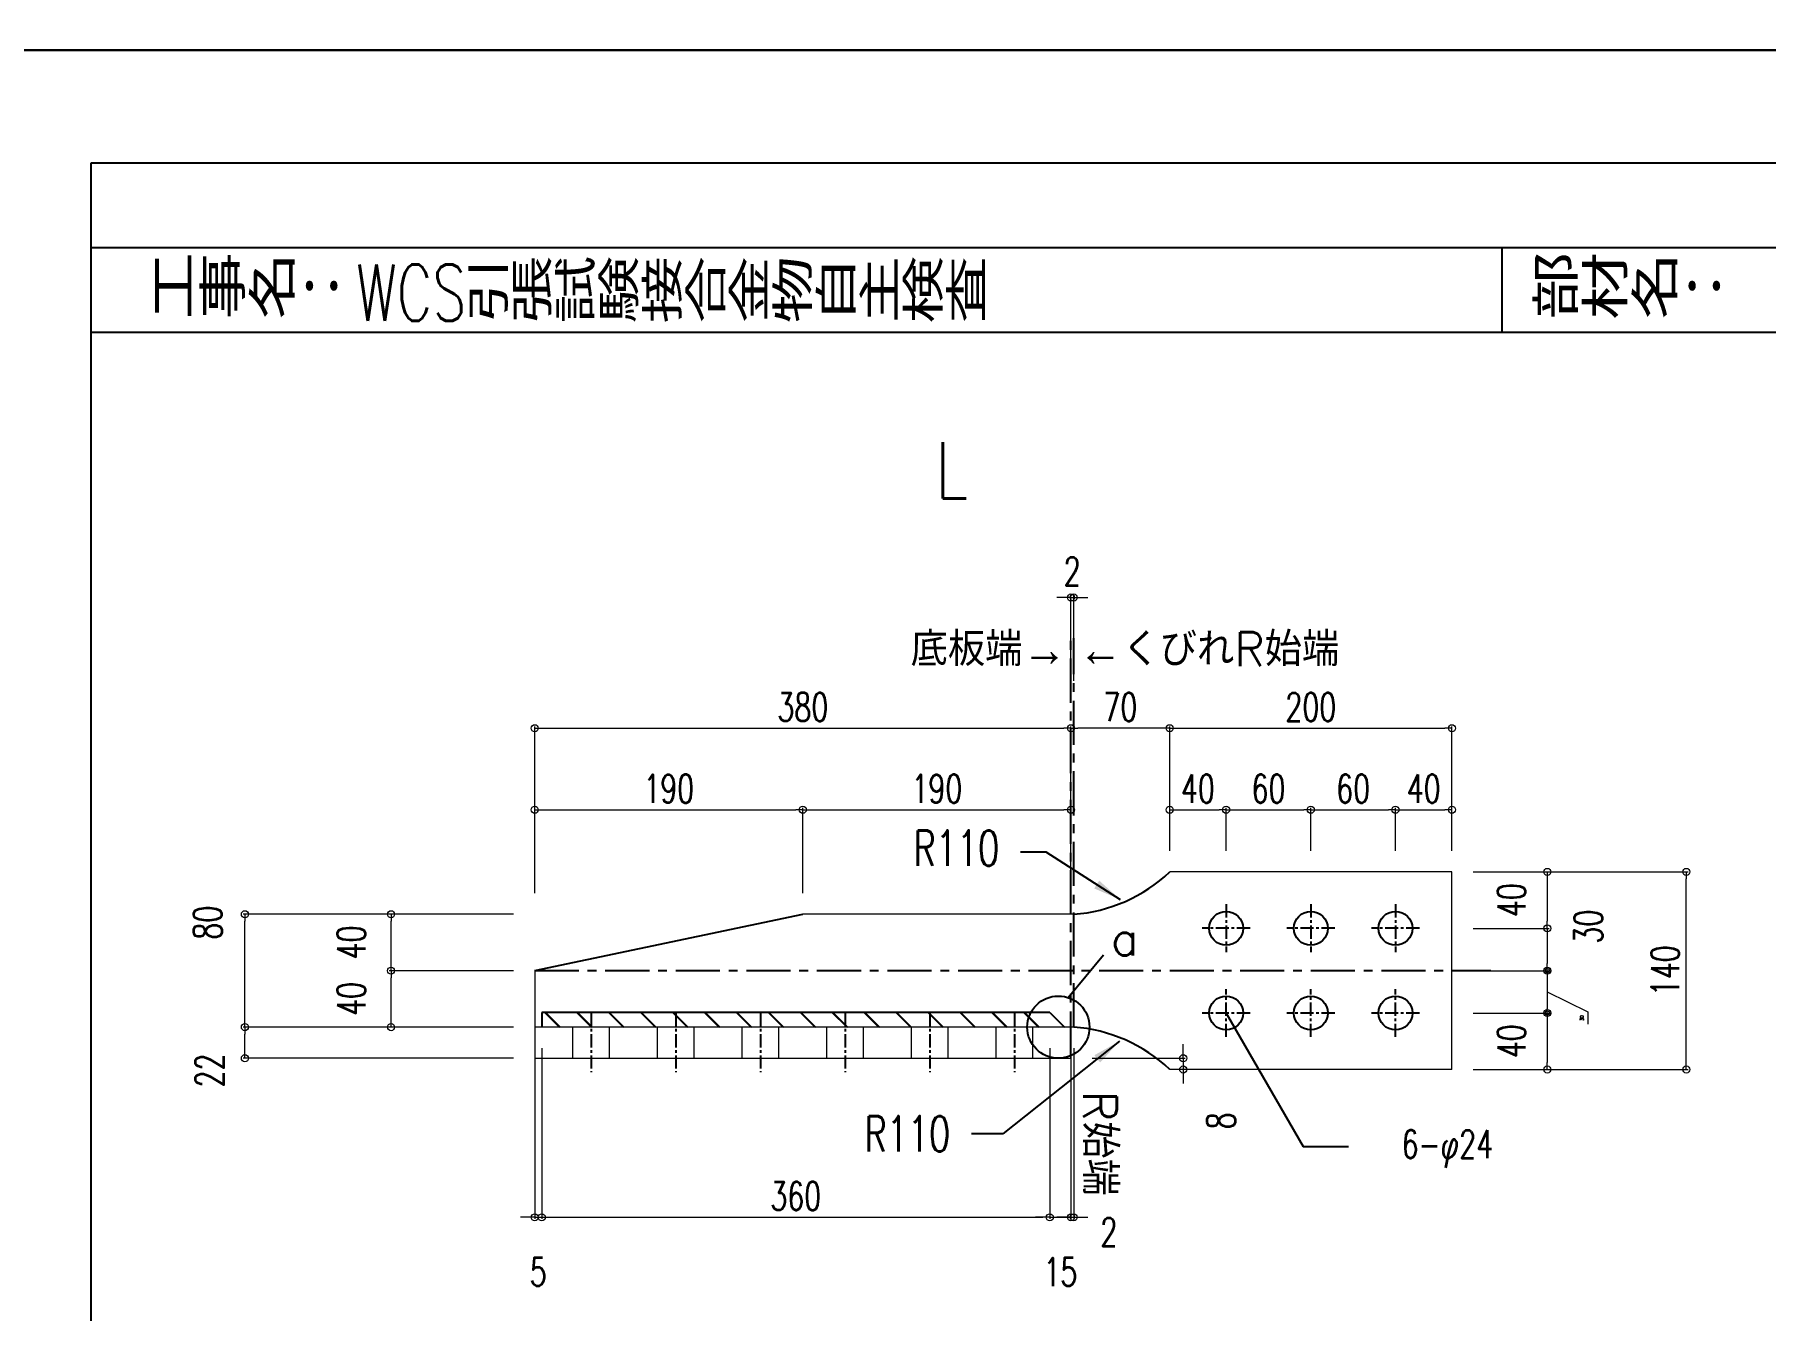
# Model space of a CAD drawing. Header units: millimetres. Extents: x -11384 to 29624, y 0 to 17788.
# Drawn here: x 3404 to 4631, y 1483 to 2387 of the extents above; entities that cross this region are included whole.
import ezdxf
from ezdxf.enums import TextEntityAlignment as Align

# ---------------------------------------------------------------- set-up
doc = ezdxf.new("R2010")
doc.units = ezdxf.units.MM
doc.header["$LTSCALE"] = 5
for name, pattern in [('ACAD_ISO03W100', [30, 12, -18]), ('CENTER1', [10, 6.25, -1.25, 1.25, -1.25]), ('JIS_08_50', [53, 50, -1.125, 0.75, -1.125])]:
    doc.linetypes.add(name, pattern=pattern)
doc.layers.get('0').update_dxf_attribs({"color": 255})
doc.layers.get('DEFPOINTS').update_dxf_attribs({"color": 255})
for name, color, linetype in [('CENTER', 2, 'JIS_08_50'), ('LAYER6', 7, 'Continuous'), ('寸法', 4, 'Continuous'), ('溶接', 241, 'Continuous'), ('補助線', 7, 'ACAD_ISO03W100'), ('金物', 142, 'Continuous')]:
    doc.layers.add(name, color=color, linetype=linetype)
doc.styles.add('KANJI', font='simplex.shx', dxfattribs={"width": 0.7, "bigfont": 'extfont2.shx'})
doc.styles.get("Standard").update_dxf_attribs({"font": 'simplex.shx', "width": 0.7, "height": 2.5, "bigfont": '@extfont2.shx'})
doc.styles.add('SUNPOU', font='simplex.shx', dxfattribs={"width": 0.7, "bigfont": 'extfont2.shx'})
doc.dimstyles.new('コピー ～ 一般寸法-小さめ', dxfattribs={"dimtxt": 25, "dimasz": 3, "dimexe": 3, "dimexo": 3, "dimgap": 3, "dimtad": 1, "dimtxsty": 'Standard', "dimblk": 'ORIGIN', "dimcen": 0, "dimclrd": 256, "dimclre": 256, "dimclrt": 256, "dimadec": 0, "dimazin": 0, "dimtfac": 1, "dimtmove": 1, "dimatfit": 2, "dimfxl": 0, "dimtolj": 2, "dimlwd": 5, "dimlwe": 5, "dimarcsym": 0})
doc.dimstyles.new('コピー(2) - Standard', dxfattribs={"dimtxt": 25, "dimasz": 20, "dimexe": 0.18, "dimexo": 0.0625, "dimgap": 15, "dimtad": 1, "dimdec": 0, "dimzin": 0, "dimdsep": 46, "dimtxsty": 'Standard', "dimblk": 'DOTSMALL', "dimcen": 0.09, "dimadec": 0, "dimazin": 0, "dimtfac": 1, "dimtdec": 0, "dimtofl": 0, "dimtmove": 0, "dimatfit": 3, "dimfxl": 0, "dimtolj": 1, "dimtzin": 0, "dimarcsym": 0})
doc.dimstyles.new('一般寸法-小さめ', dxfattribs={"dimscale": 10, "dimtxt": 2, "dimasz": 0.5, "dimexe": 0.125, "dimexo": 1.5, "dimgap": 0.5, "dimtad": 1, "dimtxsty": 'KANJI', "dimblk": 'ORIGIN', "dimcen": 0, "dimclrd": 256, "dimclre": 256, "dimclrt": 256, "dimadec": 0, "dimazin": 0, "dimtfac": 1, "dimtmove": 2, "dimatfit": 2, "dimfxl": 0, "dimtolj": 2, "dimlwd": 5, "dimlwe": 5, "dimarcsym": 0})

# ---------------------------------------------------------------- blocks, each defined once
blk = doc.blocks.new('_Origin')
at = {"color": 0, "linetype": 'ByBlock', "lineweight": -2}
blk.add_line((0, 0), (-1, 0), dxfattribs=at)
blk.add_circle((0, 0), 0.5, dxfattribs=at)
blk = doc.blocks.new('*D786')
at = {"layer": 'DEFPOINTS', "color": 0, "transparency": 16777216}
for p in [(4138.4, 1895.5), (3758.4, 1763.7), (4138.4, 1763.7)]:
    blk.add_point(p, dxfattribs=at)
at = {"layer": '寸法', "lineweight": 5, "transparency": 16777216}
for p, q in [((3758.4, 1778.7), (3758.4, 1896.8)), ((3763.4, 1895.5), (4133.4, 1895.5)), ((4138.4, 1778.7), (4138.4, 1896.8))]:
    blk.add_line(p, q, dxfattribs=at)
at = {"layer": '寸法', "lineweight": 5, "transparency": 16777216, "xscale": 5, "yscale": 5, "zscale": 5, "rotation": 180}
blk.add_blockref('_Origin', (3758.4, 1895.5), dxfattribs=at)
at = {"layer": '寸法', "lineweight": 5, "transparency": 16777216, "xscale": 5, "yscale": 5, "zscale": 5}
blk.add_blockref('_Origin', (4138.4, 1895.5), dxfattribs=at)
at = {"layer": '寸法', "transparency": 16777216, "insert": (3948.4, 1910.5), "char_height": 20, "attachment_point": 5, "style": 'KANJI'}
blk.add_mtext('\\A2;380', dxfattribs=at)
blk = doc.blocks.new('*D787')
at = {"layer": 'DEFPOINTS', "color": 0, "transparency": 16777216}
for p in [(4138.4, 1895.5), (4208.4, 1795.2), (4138.4, 1763.7)]:
    blk.add_point(p, dxfattribs=at)
at = {"layer": '寸法', "lineweight": 5, "transparency": 16777216}
for p, q in [((4138.4, 1778.7), (4138.4, 1896.8)), ((4203.4, 1895.5), (4143.4, 1895.5)), ((4208.4, 1810.2), (4208.4, 1896.8))]:
    blk.add_line(p, q, dxfattribs=at)
at = {"layer": '寸法', "lineweight": 5, "transparency": 16777216, "xscale": 5, "yscale": 5, "zscale": 5, "rotation": 180}
blk.add_blockref('_Origin', (4138.4, 1895.5), dxfattribs=at)
at = {"layer": '寸法', "lineweight": 5, "transparency": 16777216, "xscale": 5, "yscale": 5, "zscale": 5}
blk.add_blockref('_Origin', (4208.4, 1895.5), dxfattribs=at)
at = {"layer": '寸法', "transparency": 16777216, "insert": (4173.4, 1910.5), "char_height": 20, "attachment_point": 5, "style": 'KANJI'}
blk.add_mtext('\\A2;70', dxfattribs=at)
blk = doc.blocks.new('*D788')
at = {"layer": 'DEFPOINTS', "color": 0, "transparency": 16777216}
for p in [(4408.4, 1793.7), (4574.5, 1793.7), (4408.4, 1653.7)]:
    blk.add_point(p, dxfattribs=at)
at = {"layer": '寸法', "lineweight": 5, "transparency": 16777216}
for p, q in [((4423.4, 1793.7), (4575.8, 1793.7)), ((4574.5, 1658.7), (4574.5, 1788.7)), ((4423.4, 1653.7), (4575.8, 1653.7))]:
    blk.add_line(p, q, dxfattribs=at)
at = {"layer": '寸法', "lineweight": 5, "transparency": 16777216, "xscale": 5, "yscale": 5, "zscale": 5}
for p, rotation in [((4574.5, 1793.7), 90), ((4574.5, 1653.7), 270)]:
    blk.add_blockref('_Origin', p, dxfattribs=dict(at, rotation=rotation))
at = {"layer": '寸法', "transparency": 16777216, "insert": (4559.5, 1723.7), "char_height": 20, "attachment_point": 5, "rotation": 90, "style": 'KANJI'}
blk.add_mtext('\\A2;140', dxfattribs=at)
blk = doc.blocks.new('*D789')
at = {"layer": 'DEFPOINTS', "color": 0, "transparency": 16777216}
for p in [(3553, 1763.7), (3758.4, 1763.7), (3758.4, 1683.7)]:
    blk.add_point(p, dxfattribs=at)
at = {"layer": '寸法', "lineweight": 5, "transparency": 16777216}
for p, q in [((3743.4, 1763.7), (3551.7, 1763.7)), ((3553, 1688.7), (3553, 1758.7)), ((3743.4, 1683.7), (3551.7, 1683.7))]:
    blk.add_line(p, q, dxfattribs=at)
at = {"layer": '寸法', "lineweight": 5, "transparency": 16777216, "xscale": 5, "yscale": 5, "zscale": 5}
for p, rotation in [((3553, 1763.7), 90), ((3553, 1683.7), 270)]:
    blk.add_blockref('_Origin', p, dxfattribs=dict(at, rotation=rotation))
at = {"layer": '寸法', "transparency": 16777216, "insert": (3526.7, 1757.7), "char_height": 20, "attachment_point": 5, "rotation": 90, "style": 'KANJI'}
blk.add_mtext('\\A2;80', dxfattribs=at)
blk = doc.blocks.new('*D802')
at = {"layer": 'DEFPOINTS', "color": 0, "transparency": 16777216}
for p in [(3553, 1683.7), (3758.4, 1683.7), (3758.4, 1661.7)]:
    blk.add_point(p, dxfattribs=at)
at = {"layer": '寸法', "lineweight": 5, "transparency": 16777216}
for p, q in [((3743.4, 1683.7), (3551.7, 1683.7)), ((3553, 1666.7), (3553, 1678.7)), ((3743.4, 1661.7), (3551.7, 1661.7))]:
    blk.add_line(p, q, dxfattribs=at)
at = {"layer": '寸法', "lineweight": 5, "transparency": 16777216, "xscale": 5, "yscale": 5, "zscale": 5}
for p, rotation in [((3553, 1683.7), 90), ((3553, 1661.7), 270)]:
    blk.add_blockref('_Origin', p, dxfattribs=dict(at, rotation=rotation))
at = {"layer": '寸法', "transparency": 16777216, "insert": (3528, 1653), "char_height": 20, "attachment_point": 5, "rotation": 90, "style": 'KANJI'}
blk.add_mtext('\\A2;22', dxfattribs=at)
blk = doc.blocks.new('*D803')
at = {"layer": 'DEFPOINTS', "color": 0, "transparency": 16777216}
for p in [(4408.4, 1895.5), (4208.4, 1795.2), (4408.4, 1793.7)]:
    blk.add_point(p, dxfattribs=at)
at = {"layer": '寸法', "lineweight": 5, "transparency": 16777216}
for p, q in [((4208.4, 1810.2), (4208.4, 1896.8)), ((4213.4, 1895.5), (4403.4, 1895.5)), ((4408.4, 1808.7), (4408.4, 1896.8))]:
    blk.add_line(p, q, dxfattribs=at)
at = {"layer": '寸法', "lineweight": 5, "transparency": 16777216, "xscale": 5, "yscale": 5, "zscale": 5, "rotation": 180}
blk.add_blockref('_Origin', (4208.4, 1895.5), dxfattribs=at)
at = {"layer": '寸法', "lineweight": 5, "transparency": 16777216, "xscale": 5, "yscale": 5, "zscale": 5}
blk.add_blockref('_Origin', (4408.4, 1895.5), dxfattribs=at)
at = {"layer": '寸法', "transparency": 16777216, "insert": (4308.4, 1910.5), "char_height": 20, "attachment_point": 5, "style": 'KANJI'}
blk.add_mtext('\\A2;200', dxfattribs=at)
blk = doc.blocks.new('*D790')
at = {"layer": 'DEFPOINTS', "color": 0, "transparency": 16777216}
for p in [(4408.4, 1793.7), (4408.4, 1753.7), (4476, 1753.7)]:
    blk.add_point(p, dxfattribs=at)
at = {"layer": '寸法', "lineweight": 5, "transparency": 16777216}
for p, q in [((4423.4, 1793.7), (4477.3, 1793.7)), ((4476, 1788.7), (4476, 1758.7)), ((4423.4, 1753.7), (4477.3, 1753.7))]:
    blk.add_line(p, q, dxfattribs=at)
at = {"layer": '寸法', "lineweight": 5, "transparency": 16777216, "xscale": 5, "yscale": 5, "zscale": 5}
for p, rotation in [((4476, 1793.7), 90), ((4476, 1753.7), 270)]:
    blk.add_blockref('_Origin', p, dxfattribs=dict(at, rotation=rotation))
at = {"layer": '寸法', "transparency": 16777216, "insert": (4450.6, 1773.7), "char_height": 20, "attachment_point": 5, "rotation": 90, "style": 'KANJI'}
blk.add_mtext('\\A2;40', dxfattribs=at)
blk = doc.blocks.new('*D791')
at = {"layer": 'DEFPOINTS', "color": 0, "transparency": 16777216}
for p in [(4408.4, 1693.7), (4408.4, 1653.7), (4476, 1653.7)]:
    blk.add_point(p, dxfattribs=at)
at = {"layer": '寸法', "lineweight": 5, "transparency": 16777216}
for p, q in [((4423.4, 1693.7), (4477.3, 1693.7)), ((4476, 1688.7), (4476, 1658.7)), ((4423.4, 1653.7), (4477.3, 1653.7))]:
    blk.add_line(p, q, dxfattribs=at)
at = {"layer": '寸法', "lineweight": 5, "transparency": 16777216, "xscale": 5, "yscale": 5, "zscale": 5}
for p, rotation in [((4476, 1693.7), 90), ((4476, 1653.7), 270)]:
    blk.add_blockref('_Origin', p, dxfattribs=dict(at, rotation=rotation))
at = {"layer": '寸法', "transparency": 16777216, "insert": (4450.6, 1673.7), "char_height": 20, "attachment_point": 5, "rotation": 90, "style": 'KANJI'}
blk.add_mtext('\\A2;40', dxfattribs=at)
blk = doc.blocks.new('*D792')
at = {"layer": 'DEFPOINTS', "color": 0, "transparency": 16777216}
for p in [(3656.6, 1723.7), (3758.4, 1723.7), (3758.4, 1683.7)]:
    blk.add_point(p, dxfattribs=at)
at = {"layer": '寸法', "lineweight": 5, "transparency": 16777216}
for p, q in [((3743.4, 1723.7), (3655.3, 1723.7)), ((3656.6, 1688.7), (3656.6, 1718.7)), ((3743.4, 1683.7), (3655.3, 1683.7))]:
    blk.add_line(p, q, dxfattribs=at)
at = {"layer": '寸法', "lineweight": 5, "transparency": 16777216, "xscale": 5, "yscale": 5, "zscale": 5}
for p, rotation in [((3656.6, 1723.7), 90), ((3656.6, 1683.7), 270)]:
    blk.add_blockref('_Origin', p, dxfattribs=dict(at, rotation=rotation))
at = {"layer": '寸法', "transparency": 16777216, "insert": (3628.4, 1703.7), "char_height": 20, "attachment_point": 5, "rotation": 90, "style": 'KANJI'}
blk.add_mtext('\\A2;40', dxfattribs=at)
blk = doc.blocks.new('*D793')
at = {"layer": 'DEFPOINTS', "color": 0, "transparency": 16777216}
for p in [(3656.6, 1763.7), (3758.4, 1763.7), (3758.4, 1723.7)]:
    blk.add_point(p, dxfattribs=at)
at = {"layer": '寸法', "lineweight": 5, "transparency": 16777216}
for p, q in [((3743.4, 1763.7), (3655.3, 1763.7)), ((3656.6, 1728.7), (3656.6, 1758.7)), ((3743.4, 1723.7), (3655.3, 1723.7))]:
    blk.add_line(p, q, dxfattribs=at)
at = {"layer": '寸法', "lineweight": 5, "transparency": 16777216, "xscale": 5, "yscale": 5, "zscale": 5}
for p, rotation in [((3656.6, 1763.7), 90), ((3656.6, 1723.7), 270)]:
    blk.add_blockref('_Origin', p, dxfattribs=dict(at, rotation=rotation))
at = {"layer": '寸法', "transparency": 16777216, "insert": (3628.4, 1743.7), "char_height": 20, "attachment_point": 5, "rotation": 90, "style": 'KANJI'}
blk.add_mtext('\\A2;40', dxfattribs=at)
blk = doc.blocks.new('*D804')
at = {"layer": 'DEFPOINTS', "color": 0, "transparency": 16777216}
for p in [(4138.4, 1661.7), (4208.4, 1653.7), (4218, 1653.7)]:
    blk.add_point(p, dxfattribs=at)
at = {"layer": '寸法', "lineweight": 5, "transparency": 16777216}
for p, q in [((4218, 1666.7), (4218, 1671.7)), ((4153.4, 1661.7), (4219.3, 1661.7)), ((4218, 1661.7), (4218, 1653.7)), ((4218, 1648.7), (4218, 1643.7)), ((4223.4, 1653.7), (4219.3, 1653.7))]:
    blk.add_line(p, q, dxfattribs=at)
at = {"layer": '寸法', "lineweight": 5, "transparency": 16777216, "xscale": 5, "yscale": 5, "zscale": 5}
for p, rotation in [((4218, 1661.7), 270), ((4218, 1653.7), 90)]:
    blk.add_blockref('_Origin', p, dxfattribs=dict(at, rotation=rotation))
at = {"layer": '寸法', "transparency": 16777216, "insert": (4244.8, 1617.3), "char_height": 20, "attachment_point": 5, "rotation": 90, "style": 'KANJI'}
blk.add_mtext('\\A2;8', dxfattribs=at)
blk = doc.blocks.new('_DotSmall')
at = {"color": 0, "linetype": 'ByBlock', "const_width": 0.5}
blk.add_lwpolyline([(-0.0625, 0, 1), (0.0625, 0, 1)], format="xyb", close=True, dxfattribs=at)
blk = doc.blocks.new('*D794')
at = {"layer": 'DEFPOINTS', "color": 0, "transparency": 16777216}
for p in [(3948.4, 1837.7), (3758.4, 1763.7), (3948.4, 1763.7)]:
    blk.add_point(p, dxfattribs=at)
at = {"layer": '寸法', "lineweight": 5, "transparency": 16777216}
for p, q in [((3758.4, 1778.7), (3758.4, 1839)), ((3763.4, 1837.7), (3943.4, 1837.7)), ((3948.4, 1778.7), (3948.4, 1839))]:
    blk.add_line(p, q, dxfattribs=at)
at = {"layer": '寸法', "lineweight": 5, "transparency": 16777216, "xscale": 5, "yscale": 5, "zscale": 5, "rotation": 180}
blk.add_blockref('_Origin', (3758.4, 1837.7), dxfattribs=at)
at = {"layer": '寸法', "lineweight": 5, "transparency": 16777216, "xscale": 5, "yscale": 5, "zscale": 5}
blk.add_blockref('_Origin', (3948.4, 1837.7), dxfattribs=at)
at = {"layer": '寸法', "transparency": 16777216, "insert": (3853.4, 1852.7), "char_height": 20, "attachment_point": 5, "style": 'KANJI'}
blk.add_mtext('\\A2;190', dxfattribs=at)
blk = doc.blocks.new('*D795')
at = {"layer": 'DEFPOINTS', "color": 0, "transparency": 16777216}
for p in [(4138.4, 1837.7), (3948.4, 1763.7), (4138.4, 1763.7)]:
    blk.add_point(p, dxfattribs=at)
at = {"layer": '寸法', "lineweight": 5, "transparency": 16777216}
for p, q in [((3948.4, 1778.7), (3948.4, 1839)), ((3953.4, 1837.7), (4133.4, 1837.7)), ((4138.4, 1778.7), (4138.4, 1839))]:
    blk.add_line(p, q, dxfattribs=at)
at = {"layer": '寸法', "lineweight": 5, "transparency": 16777216, "xscale": 5, "yscale": 5, "zscale": 5, "rotation": 180}
blk.add_blockref('_Origin', (3948.4, 1837.7), dxfattribs=at)
at = {"layer": '寸法', "lineweight": 5, "transparency": 16777216, "xscale": 5, "yscale": 5, "zscale": 5}
blk.add_blockref('_Origin', (4138.4, 1837.7), dxfattribs=at)
at = {"layer": '寸法', "transparency": 16777216, "insert": (4043.4, 1852.7), "char_height": 20, "attachment_point": 5, "style": 'KANJI'}
blk.add_mtext('\\A2;190', dxfattribs=at)
blk = doc.blocks.new('*D796')
at = {"layer": 'DEFPOINTS', "color": 0, "transparency": 16777216}
for p in [(4248.4, 1837.7), (4208.4, 1793.7), (4248.4, 1793.7)]:
    blk.add_point(p, dxfattribs=at)
at = {"layer": '寸法', "lineweight": 5, "transparency": 16777216}
for p, q in [((4208.4, 1808.7), (4208.4, 1839)), ((4213.4, 1837.7), (4243.4, 1837.7)), ((4248.4, 1808.7), (4248.4, 1839))]:
    blk.add_line(p, q, dxfattribs=at)
at = {"layer": '寸法', "lineweight": 5, "transparency": 16777216, "xscale": 5, "yscale": 5, "zscale": 5, "rotation": 180}
blk.add_blockref('_Origin', (4208.4, 1837.7), dxfattribs=at)
at = {"layer": '寸法', "lineweight": 5, "transparency": 16777216, "xscale": 5, "yscale": 5, "zscale": 5}
blk.add_blockref('_Origin', (4248.4, 1837.7), dxfattribs=at)
at = {"layer": '寸法', "transparency": 16777216, "insert": (4228.4, 1852.7), "char_height": 20, "attachment_point": 5, "style": 'KANJI'}
blk.add_mtext('\\A2;40', dxfattribs=at)
blk = doc.blocks.new('*D797')
at = {"layer": 'DEFPOINTS', "color": 0, "transparency": 16777216}
for p in [(4368.4, 1837.7), (4308.4, 1793.7), (4368.4, 1793.7)]:
    blk.add_point(p, dxfattribs=at)
at = {"layer": '寸法', "lineweight": 5, "transparency": 16777216}
for p, q in [((4308.4, 1808.7), (4308.4, 1839)), ((4313.4, 1837.7), (4363.4, 1837.7)), ((4368.4, 1808.7), (4368.4, 1839))]:
    blk.add_line(p, q, dxfattribs=at)
at = {"layer": '寸法', "lineweight": 5, "transparency": 16777216, "xscale": 5, "yscale": 5, "zscale": 5, "rotation": 180}
blk.add_blockref('_Origin', (4308.4, 1837.7), dxfattribs=at)
at = {"layer": '寸法', "lineweight": 5, "transparency": 16777216, "xscale": 5, "yscale": 5, "zscale": 5}
blk.add_blockref('_Origin', (4368.4, 1837.7), dxfattribs=at)
at = {"layer": '寸法', "transparency": 16777216, "insert": (4338.4, 1852.7), "char_height": 20, "attachment_point": 5, "style": 'KANJI'}
blk.add_mtext('\\A2;60', dxfattribs=at)
blk = doc.blocks.new('*D798')
at = {"layer": 'DEFPOINTS', "color": 0, "transparency": 16777216}
for p in [(4308.4, 1837.7), (4248.4, 1793.7), (4308.4, 1793.7)]:
    blk.add_point(p, dxfattribs=at)
at = {"layer": '寸法', "lineweight": 5, "transparency": 16777216}
for p, q in [((4248.4, 1808.7), (4248.4, 1839)), ((4253.4, 1837.7), (4303.4, 1837.7)), ((4308.4, 1808.7), (4308.4, 1839))]:
    blk.add_line(p, q, dxfattribs=at)
at = {"layer": '寸法', "lineweight": 5, "transparency": 16777216, "xscale": 5, "yscale": 5, "zscale": 5, "rotation": 180}
blk.add_blockref('_Origin', (4248.4, 1837.7), dxfattribs=at)
at = {"layer": '寸法', "lineweight": 5, "transparency": 16777216, "xscale": 5, "yscale": 5, "zscale": 5}
blk.add_blockref('_Origin', (4308.4, 1837.7), dxfattribs=at)
at = {"layer": '寸法', "transparency": 16777216, "insert": (4278.4, 1852.7), "char_height": 20, "attachment_point": 5, "style": 'KANJI'}
blk.add_mtext('\\A2;60', dxfattribs=at)
blk = doc.blocks.new('*D799')
at = {"layer": 'DEFPOINTS', "color": 0, "transparency": 16777216}
for p in [(4408.4, 1837.7), (4368.4, 1793.7), (4408.4, 1793.7)]:
    blk.add_point(p, dxfattribs=at)
at = {"layer": '寸法', "lineweight": 5, "transparency": 16777216}
for p, q in [((4368.4, 1808.7), (4368.4, 1839)), ((4373.4, 1837.7), (4403.4, 1837.7)), ((4408.4, 1808.7), (4408.4, 1839))]:
    blk.add_line(p, q, dxfattribs=at)
at = {"layer": '寸法', "lineweight": 5, "transparency": 16777216, "xscale": 5, "yscale": 5, "zscale": 5, "rotation": 180}
blk.add_blockref('_Origin', (4368.4, 1837.7), dxfattribs=at)
at = {"layer": '寸法', "lineweight": 5, "transparency": 16777216, "xscale": 5, "yscale": 5, "zscale": 5}
blk.add_blockref('_Origin', (4408.4, 1837.7), dxfattribs=at)
at = {"layer": '寸法', "transparency": 16777216, "insert": (4388.4, 1852.7), "char_height": 20, "attachment_point": 5, "style": 'KANJI'}
blk.add_mtext('\\A2;40', dxfattribs=at)
blk = doc.blocks.new('*D800')
at = {"layer": 'DEFPOINTS', "color": 0, "transparency": 16777216}
for p in [(4408.4, 1753.7), (4408.4, 1723.7), (4476, 1723.7)]:
    blk.add_point(p, dxfattribs=at)
at = {"layer": '寸法', "lineweight": 5, "transparency": 16777216}
for p, q in [((4423.4, 1753.7), (4477.3, 1753.7)), ((4476, 1748.7), (4476, 1728.7)), ((4423.4, 1723.7), (4477.3, 1723.7))]:
    blk.add_line(p, q, dxfattribs=at)
at = {"layer": '寸法', "lineweight": 5, "transparency": 16777216, "xscale": 5, "yscale": 5, "zscale": 5}
for p, rotation in [((4476, 1753.7), 90), ((4476, 1723.7), 270)]:
    blk.add_blockref('_Origin', p, dxfattribs=dict(at, rotation=rotation))
at = {"layer": '寸法', "transparency": 16777216, "insert": (4505.1, 1754.9), "char_height": 20, "attachment_point": 5, "rotation": 90, "style": 'KANJI'}
blk.add_mtext('\\A2;30', dxfattribs=at)
blk = doc.blocks.new('*D801')
at = {"layer": 'DEFPOINTS', "color": 0, "transparency": 16777216}
for p in [(4408.4, 1723.7), (4408.4, 1693.7), (4476, 1693.7)]:
    blk.add_point(p, dxfattribs=at)
at = {"layer": '寸法', "lineweight": 5, "transparency": 16777216}
for p, q in [((4428.4, 1723.7), (4479, 1723.7)), ((4476, 1720.7), (4476, 1696.7)), ((4476, 1708.7), (4504.8, 1694.5)), ((4428.4, 1693.7), (4479, 1693.7)), ((4504.8, 1694.5), (4504.8, 1685.7))]:
    blk.add_line(p, q, dxfattribs=at)
at = {"layer": '寸法', "lineweight": 5, "transparency": 16777216, "xscale": 3, "yscale": 3, "zscale": 3}
for p, rotation in [((4476, 1723.7), 90), ((4476, 1693.7), 270)]:
    blk.add_blockref('_Origin', p, dxfattribs=dict(at, rotation=rotation))
at = {"layer": '寸法', "transparency": 16777216, "insert": (4500.5, 1690.1), "char_height": 2.5, "attachment_point": 5, "rotation": 90}
blk.add_mtext('\\A2;30', dxfattribs=at)
blk = doc.blocks.new('*D837')
at = {"layer": 'DEFPOINTS', "color": 0, "linetype": 'Continuous', "transparency": 16777216}
for p in [(3758.4, 1683.7), (3763.4, 1664.7), (3763.4, 1549)]:
    blk.add_point(p, dxfattribs=at)
at = {"layer": '寸法', "linetype": 'Continuous', "lineweight": 5, "transparency": 16777216}
for p, q in [((3758.4, 1668.7), (3758.4, 1547.8)), ((3763.4, 1649.7), (3763.4, 1547.8)), ((3753.4, 1549), (3748.4, 1549)), ((3758.4, 1549), (3763.4, 1549)), ((3768.4, 1549), (3773.4, 1549))]:
    blk.add_line(p, q, dxfattribs=at)
at = {"layer": '寸法', "linetype": 'Continuous', "lineweight": 5, "transparency": 16777216, "xscale": 5, "yscale": 5, "zscale": 5}
blk.add_blockref('_Origin', (3758.4, 1549), dxfattribs=at)
at = {"layer": '寸法', "linetype": 'Continuous', "lineweight": 5, "transparency": 16777216, "xscale": 5, "yscale": 5, "zscale": 5, "rotation": 180}
blk.add_blockref('_Origin', (3763.4, 1549), dxfattribs=at)
at = {"layer": '寸法', "linetype": 'Continuous', "transparency": 16777216, "insert": (3760.9, 1510.3), "char_height": 20, "attachment_point": 5, "style": 'KANJI'}
blk.add_mtext('\\A2;5', dxfattribs=at)
blk = doc.blocks.new('*D838')
at = {"layer": 'DEFPOINTS', "color": 0, "linetype": 'Continuous', "transparency": 16777216}
for p in [(3763.4, 1683.7), (4123.4, 1683.7), (4123.4, 1549)]:
    blk.add_point(p, dxfattribs=at)
at = {"layer": '寸法', "linetype": 'Continuous', "lineweight": 5, "transparency": 16777216}
for p, q in [((3763.4, 1668.7), (3763.4, 1547.8)), ((4123.4, 1668.7), (4123.4, 1547.8)), ((3768.4, 1549), (4118.4, 1549))]:
    blk.add_line(p, q, dxfattribs=at)
at = {"layer": '寸法', "linetype": 'Continuous', "lineweight": 5, "transparency": 16777216, "xscale": 5, "yscale": 5, "zscale": 5, "rotation": 180}
blk.add_blockref('_Origin', (3763.4, 1549), dxfattribs=at)
at = {"layer": '寸法', "linetype": 'Continuous', "lineweight": 5, "transparency": 16777216, "xscale": 5, "yscale": 5, "zscale": 5}
blk.add_blockref('_Origin', (4123.4, 1549), dxfattribs=at)
at = {"layer": '寸法', "linetype": 'Continuous', "transparency": 16777216, "insert": (3943.4, 1564), "char_height": 20, "attachment_point": 5, "style": 'KANJI'}
blk.add_mtext('\\A2;360', dxfattribs=at)
blk = doc.blocks.new('*D839')
at = {"layer": 'DEFPOINTS', "color": 0, "linetype": 'Continuous', "transparency": 16777216}
for p in [(4123.4, 1683.7), (4138.4, 1683.7), (4138.4, 1549)]:
    blk.add_point(p, dxfattribs=at)
at = {"layer": '寸法', "linetype": 'Continuous', "lineweight": 5, "transparency": 16777216}
for p, q in [((4123.4, 1668.7), (4123.4, 1547.8)), ((4138.4, 1668.7), (4138.4, 1547.8)), ((4118.4, 1549), (4113.4, 1549)), ((4123.4, 1549), (4138.4, 1549)), ((4143.4, 1549), (4148.4, 1549))]:
    blk.add_line(p, q, dxfattribs=at)
at = {"layer": '寸法', "linetype": 'Continuous', "lineweight": 5, "transparency": 16777216, "xscale": 5, "yscale": 5, "zscale": 5}
blk.add_blockref('_Origin', (4123.4, 1549), dxfattribs=at)
at = {"layer": '寸法', "linetype": 'Continuous', "lineweight": 5, "transparency": 16777216, "xscale": 5, "yscale": 5, "zscale": 5, "rotation": 180}
blk.add_blockref('_Origin', (4138.4, 1549), dxfattribs=at)
at = {"layer": '寸法', "linetype": 'Continuous', "transparency": 16777216, "insert": (4130.9, 1510.3), "char_height": 20, "attachment_point": 5, "style": 'KANJI'}
blk.add_mtext('\\A2;15', dxfattribs=at)
blk = doc.blocks.new('*D840')
at = {"layer": 'DEFPOINTS', "color": 0, "linetype": 'Continuous', "transparency": 16777216}
for p in [(4138.4, 1683.7), (4140.4, 1683.7), (4140.4, 1549)]:
    blk.add_point(p, dxfattribs=at)
at = {"layer": '寸法', "linetype": 'Continuous', "lineweight": 5, "transparency": 16777216}
for p, q in [((4138.4, 1668.7), (4138.4, 1547.8)), ((4140.4, 1668.7), (4140.4, 1547.8)), ((4133.4, 1549), (4128.4, 1549)), ((4138.4, 1549), (4140.4, 1549)), ((4145.4, 1549), (4150.4, 1549))]:
    blk.add_line(p, q, dxfattribs=at)
at = {"layer": '寸法', "linetype": 'Continuous', "lineweight": 5, "transparency": 16777216, "xscale": 5, "yscale": 5, "zscale": 5}
blk.add_blockref('_Origin', (4138.4, 1549), dxfattribs=at)
at = {"layer": '寸法', "linetype": 'Continuous', "lineweight": 5, "transparency": 16777216, "xscale": 5, "yscale": 5, "zscale": 5, "rotation": 180}
blk.add_blockref('_Origin', (4140.4, 1549), dxfattribs=at)
at = {"layer": '寸法', "linetype": 'Continuous', "transparency": 16777216, "insert": (4165.3, 1538.5), "char_height": 20, "attachment_point": 5, "style": 'KANJI'}
blk.add_mtext('\\A2;2', dxfattribs=at)
blk = doc.blocks.new('*D951')
at = {"layer": 'DEFPOINTS', "color": 0, "transparency": 16777216}
for p in [(4140.4, 1988.1), (4138.4, 1914.1), (4140.4, 1914.1)]:
    blk.add_point(p, dxfattribs=at)
at = {"layer": '寸法', "lineweight": 5, "transparency": 16777216}
for p, q in [((4133.4, 1988.1), (4128.4, 1988.1)), ((4138.4, 1929.1), (4138.4, 1989.4)), ((4138.4, 1988.1), (4140.4, 1988.1)), ((4140.4, 1929.1), (4140.4, 1989.4)), ((4145.4, 1988.1), (4150.4, 1988.1))]:
    blk.add_line(p, q, dxfattribs=at)
at = {"layer": '寸法', "lineweight": 5, "transparency": 16777216, "xscale": 5, "yscale": 5, "zscale": 5}
blk.add_blockref('_Origin', (4138.4, 1988.1), dxfattribs=at)
at = {"layer": '寸法', "lineweight": 5, "transparency": 16777216, "xscale": 5, "yscale": 5, "zscale": 5, "rotation": 180}
blk.add_blockref('_Origin', (4140.4, 1988.1), dxfattribs=at)
at = {"layer": '寸法', "transparency": 16777216, "insert": (4139.3, 2006.6), "char_height": 20, "attachment_point": 5, "style": 'KANJI'}
blk.add_mtext('\\A2;2', dxfattribs=at)

msp = doc.modelspace()

# ---------------------------------------------------------------- hatches: boundary and pattern name
at = {"layer": '溶接', "ltscale": 6}
h = msp.add_hatch(dxfattribs=at)
h.set_pattern_fill('JIS_LC_20', color=256, scale=0.8, angle=90)
h.set_pattern_definition([(135, (1854.385, -1395.273), (-11.31371, -11.31371), []), (135, (1854.385, -1394.953), (-11.31371, -11.31371), [])])
h.paths.add_polyline_path([(3942.385, 1683.727), (3763.385, 1683.727), (3763.385, 1694.127), (3942.385, 1694.127)])
h.paths.add_polyline_path([(4124.385, 1683.727), (3942.385, 1683.727), (3942.385, 1694.127), (4124.385, 1694.127)])
h.paths.add_polyline_path([(4124.385, 1683.727), (4124.385, 1689.727)], flags=17)

# ---------------------------------------------------------------- linework, layer by layer
at = {"linetype": 'Continuous', "lineweight": -3}
for p, q in [((3444, 2236), (6648, 2236)), ((4444, 2176), (4444, 2236)), ((3444, 2176), (6648, 2176))]:
    msp.add_line(p, q, dxfattribs=at)
for points in [[(3364, 4752), (6728, 4752), (6728, 2376), (3364, 2376)], [(3364, 2376), (6728, 2376), (6728, 0), (3364, 0)], [(3444, 2296), (6648, 2296), (6648, 80), (3444, 80)]]:
    msp.add_lwpolyline(points, close=True, dxfattribs=at)
at = {"layer": 'CENTER', "linetype": 'CENTER1'}
msp.add_line((3758.385, 1723.727), (4436.038, 1723.727), dxfattribs=at)
at = {"layer": '寸法', "linetype": 'CENTER1'}
for p, q in [((4138.385, 1663.564), (4138.385, 1959.216)), ((4140.385, 1683.727), (4140.385, 1959.216))]:
    msp.add_line(p, q, dxfattribs=at)
at = {"layer": '寸法', "linetype": 'CENTER1', "ltscale": 0.3}
for p, q in [((4248.385, 1770.727), (4248.385, 1736.727)), ((4308.385, 1770.727), (4308.385, 1736.727)), ((4368.385, 1770.727), (4368.385, 1736.727)), ((4265.385, 1753.727), (4231.385, 1753.727)), ((4325.385, 1753.727), (4291.385, 1753.727)), ((4385.385, 1753.727), (4351.385, 1753.727)), ((4248.385, 1676.727), (4248.385, 1710.727)), ((4308.385, 1676.727), (4308.385, 1710.727)), ((4368.385, 1676.727), (4368.385, 1710.727)), ((3798.385, 1693.727), (3798.385, 1651.727)), ((3858.385, 1693.727), (3858.385, 1651.727)), ((3918.385, 1693.727), (3918.385, 1651.727)), ((3978.385, 1693.727), (3978.385, 1651.727)), ((4038.385, 1693.727), (4038.385, 1651.727)), ((4098.385, 1693.727), (4098.385, 1651.727)), ((4265.385, 1693.727), (4231.385, 1693.727)), ((4325.385, 1693.727), (4291.385, 1693.727)), ((4385.385, 1693.727), (4351.385, 1693.727))]:
    msp.add_line(p, q, dxfattribs=at)
at = {"layer": '寸法', "ltscale": 4}
msp.add_line((4136.491, 1704.624), (4161.527, 1735.011), dxfattribs=at)
at = {"layer": '寸法'}
for p, q in [((4248.385, 1693.727), (4303.028, 1599.081)), ((4303.028, 1599.081), (4335.176, 1599.081))]:
    msp.add_line(p, q, dxfattribs=at)
at = {"layer": '寸法', "linetype": 'Continuous'}
msp.add_circle((4129.485, 1683.727), 22.04, dxfattribs=at)
at = {"layer": '溶接'}
msp.add_line((4123.385, 1694.127), (3763.385, 1694.127), dxfattribs=at)
at = {"layer": '溶接', "linetype": 'Continuous'}
for p, q in [((3763.385, 1694.127), (3763.385, 1683.727)), ((4123.385, 1694.127), (4133.785, 1683.727))]:
    msp.add_line(p, q, dxfattribs=at)
at = {"layer": '補助線', "lineweight": 18}
for p, q in [((3785.385, 1661.727), (3785.385, 1683.727)), ((3811.385, 1661.727), (3811.385, 1683.727)), ((3845.385, 1661.727), (3845.385, 1683.727)), ((3871.385, 1661.727), (3871.385, 1683.727)), ((3905.385, 1661.727), (3905.385, 1683.727)), ((3931.385, 1661.727), (3931.385, 1683.727)), ((3965.385, 1661.727), (3965.385, 1683.727)), ((3991.385, 1661.727), (3991.385, 1683.727)), ((4025.385, 1661.727), (4025.385, 1683.727)), ((4051.385, 1661.727), (4051.385, 1683.727)), ((4085.385, 1661.727), (4085.385, 1683.727)), ((4111.385, 1661.727), (4111.385, 1683.727))]:
    msp.add_line(p, q, dxfattribs=at)
at = {"layer": '金物', "lineweight": 18}
for p, q in [((4408.385, 1793.727), (4208.385, 1793.727)), ((4408.385, 1653.727), (4408.385, 1793.727)), ((4140.385, 1763.727), (3948.385, 1763.727)), ((3758.385, 1723.727), (3758.385, 1683.727)), ((3758.385, 1683.727), (3758.385, 1661.727)), ((4140.385, 1683.727), (3758.385, 1683.727)), ((4138.385, 1661.727), (4138.385, 1683.727)), ((3758.385, 1661.727), (4138.385, 1661.727)), ((4408.385, 1653.727), (4208.385, 1653.727))]:
    msp.add_line(p, q, dxfattribs=at)
at = {"layer": '金物'}
msp.add_line((3758.385, 1723.727), (3948.385, 1763.727), dxfattribs=at)
at = {"layer": '金物', "ltscale": 2.5}
for centre in [(4248.385, 1753.727), (4308.385, 1753.727), (4368.385, 1753.727), (4248.385, 1693.727), (4308.385, 1693.727), (4368.385, 1693.727)]:
    msp.add_circle(centre, 12, dxfattribs=at)
at = {"layer": '金物', "ltscale": 2}
for centre, start, end in [((4132.595, 1873.451), 274.060941, 313.550946), ((4132.595, 1574.003), 46.449054, 85.939059)]:
    msp.add_arc(centre, 110, start, end, dxfattribs=at)

# ---------------------------------------------------------------- texts
at = {"layer": 'LAYER6', "color": 0, "linetype": 'Continuous', "lineweight": -3, "width": 0.8}
for s, p in [('工事名：', (3484.009, 2186.926)), ('部材名：', (4463.834, 2186.926)), ('L', (4042.185, 2058.216))]:
    msp.add_text(s, height=40, dxfattribs=at).set_placement(p)
at = {"layer": 'LAYER6', "color": 0, "linetype": 'Continuous', "lineweight": -3, "insert": (3631.858, 2224.098), "char_height": 40, "width": 924.29947, "attachment_point": 1}
msp.add_mtext('WCS引張試験接合金物自主検査', dxfattribs=at)
at = {"layer": '寸法', "ltscale": 4, "style": 'SUNPOU'}
for s, p in [('底板端→', (4024.814, 1939.56)), ('←くびれR始端', (4143.524, 1939.56))]:
    msp.add_text(s, height=24, dxfattribs=at).set_placement(p)
msp.add_text('a', height=24, dxfattribs=at).set_placement((4186.272, 1746.511), align=Align.MIDDLE_RIGHT)
msp.add_text('R始端', height=24, rotation=270, dxfattribs=at).set_placement((4147.024, 1638.618))
at = {"layer": '寸法', "width": 98.97993}
for s, insert, char_height, attachment_point in [('\\A1;R110', (4087.604, 1798.053), 25, 9), ('R110', (4052.845, 1620.655), 25, 3), ('6-φ24', (4437.563, 1610.805), 20, 3)]:
    msp.add_mtext(s, dxfattribs=dict(at, insert=insert, char_height=char_height, attachment_point=attachment_point))

# ---------------------------------------------------------------- dimensions: what is measured, and where the dimension line sits
at = {"layer": '寸法'}
dim = msp.add_linear_dim(base=(4140.385, 1988.102), p1=(4138.385, 1914.08), p2=(4140.385, 1914.08), dimstyle='一般寸法-小さめ', dxfattribs=at)
dim.commit()
dim.dimension.update_dxf_attribs({"geometry": '*D951', "text_midpoint": (4139.269, 2006.631), "dimtype": 160})
for base, p1, p2, picture, middle in [((4138.385, 1895.522), (3758.385, 1763.727), (4138.385, 1763.727), '*D786', (3948.385, 1910.522)), ((4138.385, 1895.522), (4208.385, 1795.227), (4138.385, 1763.727), '*D787', (4173.385, 1910.522)), ((4408.385, 1895.522), (4208.385, 1795.227), (4408.385, 1793.727), '*D803', (4308.385, 1910.522)), ((3948.385, 1837.749), (3758.385, 1763.727), (3948.385, 1763.727), '*D794', (3853.385, 1852.749)), ((4138.385, 1837.749), (3948.385, 1763.727), (4138.385, 1763.727), '*D795', (4043.385, 1852.749)), ((4248.385, 1837.749), (4208.385, 1793.727), (4248.385, 1793.727), '*D796', (4228.385, 1852.749)), ((4308.385, 1837.749), (4248.385, 1793.727), (4308.385, 1793.727), '*D798', (4278.385, 1852.749)), ((4368.385, 1837.749), (4308.385, 1793.727), (4368.385, 1793.727), '*D797', (4338.385, 1852.749)), ((4408.385, 1837.749), (4368.385, 1793.727), (4408.385, 1793.727), '*D799', (4388.385, 1852.749))]:
    dim = msp.add_linear_dim(base=base, p1=p1, p2=p2, dimstyle='一般寸法-小さめ', dxfattribs=at)
    dim.commit()
    dim.dimension.update_dxf_attribs({"geometry": picture, "text_midpoint": middle})
dim = msp.add_linear_dim(base=(4574.505, 1793.727), p1=(4408.385, 1653.727), p2=(4408.385, 1793.727), angle=270, dimstyle='一般寸法-小さめ', dxfattribs=at)
dim.commit()
dim.dimension.update_dxf_attribs({"geometry": '*D788', "text_midpoint": (4559.505, 1723.727)})
for base, p1, p2, angle, picture, middle in [((4476.038, 1753.727), (4408.385, 1793.727), (4408.385, 1753.727), 90, '*D790', (4450.633, 1773.727)), ((3552.957, 1763.727), (3758.385, 1683.727), (3758.385, 1763.727), 270, '*D789', (3526.707, 1757.654)), ((3656.577, 1763.727), (3758.385, 1723.727), (3758.385, 1763.727), 270, '*D793', (3628.422, 1743.727)), ((4476.038, 1723.727), (4408.385, 1753.727), (4408.385, 1723.727), 90, '*D800', (4505.11, 1754.931)), ((3656.577, 1723.727), (3758.385, 1683.727), (3758.385, 1723.727), 270, '*D792', (3628.422, 1703.727)), ((4476.038, 1653.727), (4408.385, 1693.727), (4408.385, 1653.727), 90, '*D791', (4450.633, 1673.727)), ((3552.957, 1683.727), (3758.385, 1661.727), (3758.385, 1683.727), 270, '*D802', (3527.957, 1652.971)), ((4218.011, 1653.727), (4138.385, 1661.727), (4208.385, 1653.727), 90, '*D804', (4244.752, 1617.297))]:
    dim = msp.add_linear_dim(base=base, p1=p1, p2=p2, angle=angle, dimstyle='一般寸法-小さめ', dxfattribs=at)
    dim.commit()
    dim.dimension.update_dxf_attribs({"geometry": picture, "text_midpoint": middle, "dimtype": 160})
dim = msp.add_linear_dim(base=(4476.038, 1693.727), p1=(4408.385, 1723.727), p2=(4408.385, 1693.727), angle=90, dimstyle='コピー ～ 一般寸法-小さめ', override={"dimexo": 20}, dxfattribs=at)
dim.commit()
dim.dimension.update_dxf_attribs({"geometry": '*D801', "text_midpoint": (4504.778, 1691.524), "dimtype": 160})
at = {"layer": '寸法', "linetype": 'Continuous'}
for base, p1, p2, picture, middle in [((3763.385, 1549.042), (3758.385, 1683.727), (3763.385, 1664.727), '*D837', (3760.885, 1510.292)), ((4123.385, 1549.042), (3763.385, 1683.727), (4123.385, 1683.727), '*D838', (3943.385, 1564.042)), ((4138.385, 1549.042), (4123.385, 1683.727), (4138.385, 1683.727), '*D839', (4130.885, 1510.292))]:
    dim = msp.add_linear_dim(base=base, p1=p1, p2=p2, dimstyle='一般寸法-小さめ', dxfattribs=at)
    dim.commit()
    dim.dimension.update_dxf_attribs({"geometry": picture, "text_midpoint": middle})
dim = msp.add_linear_dim(base=(4140.385, 1549.042), p1=(4138.385, 1683.727), p2=(4140.385, 1683.727), dimstyle='一般寸法-小さめ', dxfattribs=at)
dim.commit()
dim.dimension.update_dxf_attribs({"geometry": '*D840', "text_midpoint": (4165.306, 1538.517), "dimtype": 160})

# ---------------------------------------------------------------- leaders
at = {"layer": '寸法', "annotation_type": 0, "has_hookline": 1, "hookline_direction": 1, "text_width": 55.833}
for points in [[(4173.544, 1773.99), (4120.878, 1807.579), (4102.604, 1807.579)], [(4172.721, 1673.664), (4090.238, 1608.155), (4067.845, 1608.155)]]:
    msp.add_leader(points, dimstyle='コピー(2) - Standard', override={"dimgap": 15, "dimtad": 0}, dxfattribs=at)

doc.saveas('drawing.dxf')
